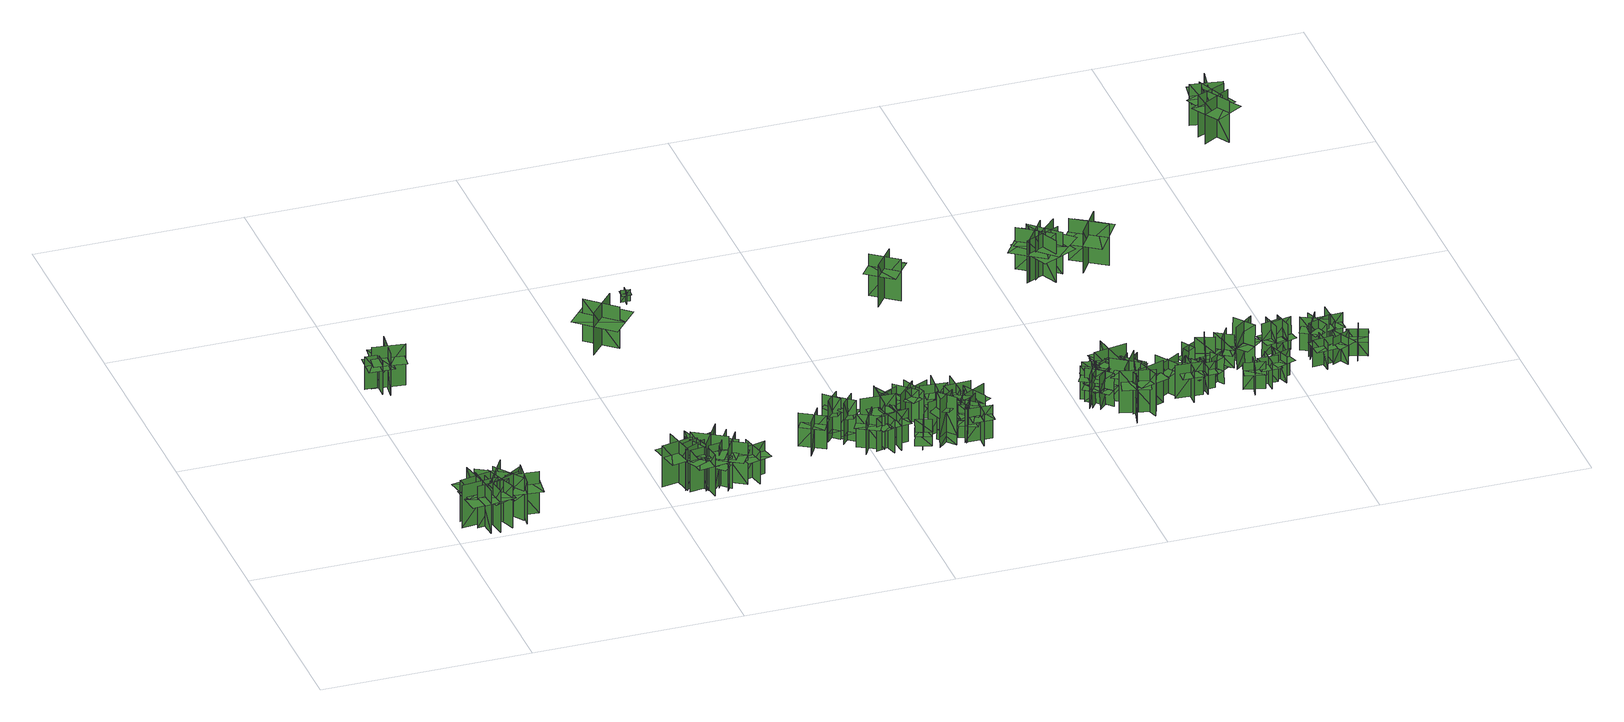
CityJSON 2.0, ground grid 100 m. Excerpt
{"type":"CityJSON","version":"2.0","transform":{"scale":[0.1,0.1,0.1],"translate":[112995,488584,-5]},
"CityObjects":{
"tree1":{"type":"SolitaryVegetationObject","geometry":[{"type":"MultiSurface","lod":"1","boundaries":[[[0,1,2]],[[0,2,3]],[[4,5,6]],[[4,6,7]],[[8,9,10]],[[8,10,11]],[[8,11,12]],[[8,12,13]]]}]},
"tree2":{"type":"SolitaryVegetationObject","geometry":[{"type":"MultiSurface","lod":"1","boundaries":[[[14,15,16]],[[14,16,17]],[[18,19,20]],[[18,20,21]],[[22,23,24]],[[22,24,25]],[[22,25,26]],[[22,26,27]]]}]},
"tree3":{"type":"SolitaryVegetationObject","geometry":[{"type":"MultiSurface","lod":"1","boundaries":[[[28,29,30]],[[28,30,31]],[[32,33,34]],[[32,34,35]],[[36,37,38]],[[36,38,39]],[[36,39,40]],[[36,40,41]]]}]},
"tree4":{"type":"SolitaryVegetationObject","geometry":[{"type":"MultiSurface","lod":"1","boundaries":[[[42,43,44]],[[42,44,45]],[[46,47,48]],[[46,48,49]],[[50,51,52]],[[50,52,53]],[[50,53,54]],[[50,54,55]]]}]},
"tree5":{"type":"SolitaryVegetationObject","geometry":[{"type":"MultiSurface","lod":"1","boundaries":[[[56,57,58]],[[56,58,59]],[[60,61,62]],[[60,62,63]],[[64,65,66]],[[64,66,67]],[[64,67,68]],[[64,68,69]]]}]},
"tree6":{"type":"SolitaryVegetationObject","geometry":[{"type":"MultiSurface","lod":"1","boundaries":[[[70,71,72]],[[70,72,73]],[[74,75,76]],[[74,76,77]],[[78,79,80]],[[78,80,81]],[[78,81,82]],[[78,82,83]]]}]},
"tree7":{"type":"SolitaryVegetationObject","geometry":[{"type":"MultiSurface","lod":"1","boundaries":[[[84,85,86]],[[84,86,87]],[[88,89,90]],[[88,90,91]],[[92,93,94]],[[92,94,95]],[[92,95,96]],[[92,96,97]]]}]},
"tree8":{"type":"SolitaryVegetationObject","geometry":[{"type":"MultiSurface","lod":"1","boundaries":[[[98,99,100]],[[98,100,101]],[[102,103,104]],[[102,104,105]],[[106,107,108]],[[106,108,109]],[[106,109,110]],[[106,110,111]]]}]},
"tree9":{"type":"SolitaryVegetationObject","geometry":[{"type":"MultiSurface","lod":"1","boundaries":[[[112,113,114]],[[112,114,115]],[[116,117,118]],[[116,118,119]],[[120,121,122]],[[120,122,123]],[[120,123,124]],[[120,124,125]]]}]},
"tree10":{"type":"SolitaryVegetationObject","geometry":[{"type":"MultiSurface","lod":"1","boundaries":[[[126,127,128]],[[126,128,129]],[[130,131,132]],[[130,132,133]],[[134,135,136]],[[134,136,137]],[[134,137,138]],[[134,138,139]]]}]},
"tree11":{"type":"SolitaryVegetationObject","geometry":[{"type":"MultiSurface","lod":"1","boundaries":[[[140,141,142]],[[140,142,143]],[[144,145,146]],[[144,146,147]],[[148,149,150]],[[148,150,151]],[[148,151,152]],[[148,152,153]]]}]},
"tree12":{"type":"SolitaryVegetationObject","geometry":[{"type":"MultiSurface","lod":"1","boundaries":[[[154,155,156]],[[154,156,157]],[[158,159,160]],[[158,160,161]],[[162,163,164]],[[162,164,165]],[[162,165,166]],[[162,166,167]]]}]},
"tree13":{"type":"SolitaryVegetationObject","geometry":[{"type":"MultiSurface","lod":"1","boundaries":[[[168,169,170]],[[168,170,171]],[[172,173,174]],[[172,174,175]],[[176,177,178]],[[176,178,179]],[[176,179,180]],[[176,180,181]]]}]},
"tree14":{"type":"SolitaryVegetationObject","geometry":[{"type":"MultiSurface","lod":"1","boundaries":[[[182,183,184]],[[182,184,185]],[[186,187,188]],[[186,188,189]],[[190,191,192]],[[190,192,193]],[[190,193,194]],[[190,194,195]]]}]},
"tree15":{"type":"SolitaryVegetationObject","geometry":[{"type":"MultiSurface","lod":"1","boundaries":[[[196,197,198]],[[196,198,199]],[[200,201,202]],[[200,202,203]],[[204,205,206]],[[204,206,207]],[[204,207,208]],[[204,208,209]]]}]},
"tree16":{"type":"SolitaryVegetationObject","geometry":[{"type":"MultiSurface","lod":"1","boundaries":[[[210,211,212]],[[210,212,213]],[[214,215,216]],[[214,216,217]],[[218,219,220]],[[218,220,221]],[[218,221,222]],[[218,222,223]]]}]},
"tree17":{"type":"SolitaryVegetationObject","geometry":[{"type":"MultiSurface","lod":"1","boundaries":[[[224,225,226]],[[224,226,227]],[[228,229,230]],[[228,230,231]],[[232,233,234]],[[232,234,235]],[[232,235,236]],[[232,236,237]]]}]},
"tree18":{"type":"SolitaryVegetationObject","geometry":[{"type":"MultiSurface","lod":"1","boundaries":[[[238,239,240]],[[238,240,241]],[[242,243,244]],[[242,244,245]],[[246,247,248]],[[246,248,249]],[[246,249,250]],[[246,250,251]]]}]},
"tree19":{"type":"SolitaryVegetationObject","geometry":[{"type":"MultiSurface","lod":"1","boundaries":[[[252,253,254]],[[252,254,255]],[[256,257,258]],[[256,258,259]],[[260,261,262]],[[260,262,263]],[[260,263,264]],[[260,264,265]]]}]},
"tree20":{"type":"SolitaryVegetationObject","geometry":[{"type":"MultiSurface","lod":"1","boundaries":[[[266,267,268]],[[266,268,269]],[[270,271,272]],[[270,272,273]],[[274,275,276]],[[274,276,277]],[[274,277,278]],[[274,278,279]]]}]},
"tree21":{"type":"SolitaryVegetationObject","geometry":[{"type":"MultiSurface","lod":"1","boundaries":[[[280,281,282]],[[280,282,283]],[[284,285,286]],[[284,286,287]],[[288,289,290]],[[288,290,291]],[[288,291,292]],[[288,292,293]]]}]},
"tree22":{"type":"SolitaryVegetationObject","geometry":[{"type":"MultiSurface","lod":"1","boundaries":[[[294,295,296]],[[294,296,297]],[[298,299,300]],[[298,300,301]],[[302,303,304]],[[302,304,305]],[[302,305,306]],[[302,306,307]]]}]},
"tree23":{"type":"SolitaryVegetationObject","geometry":[{"type":"MultiSurface","lod":"1","boundaries":[[[308,309,310]],[[308,310,311]],[[312,313,314]],[[312,314,315]],[[316,317,318]],[[316,318,319]],[[316,319,320]],[[316,320,321]]]}]},
"tree24":{"type":"SolitaryVegetationObject","geometry":[{"type":"MultiSurface","lod":"1","boundaries":[[[322,323,324]],[[322,324,325]],[[326,327,328]],[[326,328,329]],[[330,331,332]],[[330,332,333]],[[330,334,335]],[[330,335,331]]]}]},
"tree25":{"type":"SolitaryVegetationObject","geometry":[{"type":"MultiSurface","lod":"1","boundaries":[[[336,337,338]],[[336,338,339]],[[340,341,342]],[[340,342,343]],[[344,345,346]],[[344,346,347]],[[344,347,348]],[[344,348,349]]]}]},
"tree26":{"type":"SolitaryVegetationObject","geometry":[{"type":"MultiSurface","lod":"1","boundaries":[[[350,351,352]],[[350,352,353]],[[354,355,356]],[[354,356,357]],[[358,359,355]],[[358,355,354]],[[360,361,351]],[[360,351,350]],[[362,363,364]],[[362,364,365]],[[366,367,368]],[[366,368,369]]]}]},
"tree27":{"type":"SolitaryVegetationObject","geometry":[{"type":"MultiSurface","lod":"1","boundaries":[[[370,371,372]],[[370,372,373]],[[374,375,376]],[[374,376,377]],[[378,379,375]],[[378,375,374]],[[380,381,371]],[[380,371,370]],[[382,383,384]],[[382,384,385]],[[386,387,388]],[[386,388,389]]]}]},
"tree28":{"type":"SolitaryVegetationObject","geometry":[{"type":"MultiSurface","lod":"1","boundaries":[[[390,391,392]],[[390,392,393]],[[394,395,396]],[[394,396,397]],[[398,399,400]],[[398,400,401]],[[398,402,403]],[[398,403,399]]]}]},
"tree29":{"type":"SolitaryVegetationObject","geometry":[{"type":"MultiSurface","lod":"1","boundaries":[[[404,405,406]],[[404,406,407]],[[408,409,410]],[[408,410,411]],[[412,413,414]],[[412,414,415]],[[412,416,417]],[[412,417,413]]]}]},
"tree30":{"type":"SolitaryVegetationObject","geometry":[{"type":"MultiSurface","lod":"1","boundaries":[[[418,419,420]],[[418,420,421]],[[422,423,424]],[[422,424,425]],[[426,427,428]],[[426,428,429]],[[426,430,431]],[[426,431,427]]]}]},
"tree31":{"type":"SolitaryVegetationObject","geometry":[{"type":"MultiSurface","lod":"1","boundaries":[[[432,433,434]],[[432,434,435]],[[436,437,438]],[[436,438,439]],[[440,441,442]],[[440,442,443]],[[440,444,445]],[[440,445,441]]]}]},
"tree32":{"type":"SolitaryVegetationObject","geometry":[{"type":"MultiSurface","lod":"1","boundaries":[[[446,447,448]],[[446,448,449]],[[450,451,452]],[[450,452,453]],[[454,455,451]],[[454,451,450]],[[456,457,447]],[[456,447,446]],[[446,447,458]],[[446,458,459]],[[446,460,461]],[[446,461,447]]]}]},
"tree33":{"type":"SolitaryVegetationObject","geometry":[{"type":"MultiSurface","lod":"1","boundaries":[[[462,463,464]],[[462,464,465]],[[466,467,468]],[[466,468,469]],[[470,471,472]],[[470,472,473]],[[470,474,475]],[[470,475,471]]]}]},
"tree34":{"type":"SolitaryVegetationObject","geometry":[{"type":"MultiSurface","lod":"1","boundaries":[[[476,477,478]],[[476,478,479]],[[480,481,482]],[[480,482,483]],[[484,485,481]],[[484,481,480]],[[486,487,477]],[[486,477,476]],[[476,477,488]],[[476,488,489]],[[476,490,491]],[[476,491,477]]]}]},
"tree35":{"type":"SolitaryVegetationObject","geometry":[{"type":"MultiSurface","lod":"1","boundaries":[[[492,493,494]],[[492,494,495]],[[496,497,498]],[[496,498,499]],[[500,501,502]],[[500,502,503]],[[500,504,505]],[[500,505,501]]]}]},
"tree36":{"type":"SolitaryVegetationObject","geometry":[{"type":"MultiSurface","lod":"1","boundaries":[[[506,507,508]],[[506,508,509]],[[510,511,512]],[[510,512,513]],[[514,515,511]],[[514,511,510]],[[516,517,507]],[[516,507,506]],[[518,519,520]],[[518,520,521]],[[522,523,524]],[[522,524,525]]]}]},
"tree37":{"type":"SolitaryVegetationObject","geometry":[{"type":"MultiSurface","lod":"1","boundaries":[[[526,527,528]],[[526,528,529]],[[530,531,532]],[[530,532,533]],[[534,535,536]],[[534,536,537]],[[534,538,539]],[[534,539,535]]]}]},
"tree38":{"type":"SolitaryVegetationObject","geometry":[{"type":"MultiSurface","lod":"1","boundaries":[[[540,541,542]],[[540,542,543]],[[544,545,546]],[[544,546,547]],[[548,549,550]],[[548,550,551]],[[548,552,553]],[[548,553,549]]]}]},
"tree39":{"type":"SolitaryVegetationObject","geometry":[{"type":"MultiSurface","lod":"1","boundaries":[[[554,555,556]],[[554,556,557]],[[558,559,560]],[[558,560,561]],[[562,563,564]],[[562,564,565]],[[562,566,567]],[[562,567,563]]]}]},
"tree40":{"type":"SolitaryVegetationObject","geometry":[{"type":"MultiSurface","lod":"1","boundaries":[[[568,569,570]],[[568,570,571]],[[572,573,574]],[[572,574,575]],[[576,577,578]],[[576,578,579]],[[576,580,581]],[[576,581,577]]]}]},
"tree41":{"type":"SolitaryVegetationObject","geometry":[{"type":"MultiSurface","lod":"1","boundaries":[[[582,583,584]],[[582,584,585]],[[586,587,588]],[[586,588,589]],[[590,591,587]],[[590,587,586]],[[592,593,583]],[[592,583,582]],[[582,583,594]],[[582,594,595]],[[582,596,597]],[[582,597,583]]]}]},
"tree42":{"type":"SolitaryVegetationObject","geometry":[{"type":"MultiSurface","lod":"1","boundaries":[[[598,599,600]],[[598,600,601]],[[602,603,604]],[[602,604,605]],[[606,607,603]],[[606,603,602]],[[608,609,599]],[[608,599,598]],[[598,599,610]],[[598,610,611]],[[598,612,613]],[[598,613,599]]]}]},
"tree43":{"type":"SolitaryVegetationObject","geometry":[{"type":"MultiSurface","lod":"1","boundaries":[[[614,615,616]],[[614,616,617]],[[618,619,620]],[[618,620,621]],[[622,623,624]],[[622,624,625]],[[622,626,627]],[[622,627,623]]]}]},
"tree44":{"type":"SolitaryVegetationObject","geometry":[{"type":"MultiSurface","lod":"1","boundaries":[[[628,629,630]],[[628,630,631]],[[632,633,634]],[[632,634,635]],[[636,637,638]],[[636,638,639]],[[636,640,641]],[[636,641,637]]]}]},
"tree45":{"type":"SolitaryVegetationObject","geometry":[{"type":"MultiSurface","lod":"1","boundaries":[[[642,643,644]],[[642,644,645]],[[646,647,648]],[[646,648,649]],[[650,651,652]],[[650,652,653]],[[650,654,655]],[[650,655,651]]]}]},
"tree46":{"type":"SolitaryVegetationObject","geometry":[{"type":"MultiSurface","lod":"1","boundaries":[[[656,657,658]],[[656,658,659]],[[660,661,662]],[[660,662,663]],[[664,665,666]],[[664,666,667]],[[664,668,669]],[[664,669,665]]]}]},
"tree47":{"type":"SolitaryVegetationObject","geometry":[{"type":"MultiSurface","lod":"1","boundaries":[[[670,671,672]],[[670,672,673]],[[674,675,676]],[[674,676,677]],[[678,679,680]],[[678,680,681]],[[678,681,682]],[[678,682,683]]]}]},
"tree48":{"type":"SolitaryVegetationObject","geometry":[{"type":"MultiSurface","lod":"1","boundaries":[[[684,685,686]],[[684,686,687]],[[688,689,690]],[[688,690,691]],[[692,693,689]],[[692,689,688]],[[694,695,685]],[[694,685,684]],[[684,685,696]],[[684,696,697]],[[684,698,699]],[[684,699,685]]]}]},
"tree49":{"type":"SolitaryVegetationObject","geometry":[{"type":"MultiSurface","lod":"1","boundaries":[[[700,701,702]],[[700,702,703]],[[704,705,706]],[[704,706,707]],[[708,709,710]],[[708,710,711]],[[708,712,713]],[[708,713,709]]]}]},
"tree50":{"type":"SolitaryVegetationObject","geometry":[{"type":"MultiSurface","lod":"1","boundaries":[[[714,715,716]],[[714,716,717]],[[718,719,720]],[[718,720,721]],[[722,723,719]],[[722,719,718]],[[724,725,715]],[[724,715,714]],[[714,715,726]],[[714,726,727]],[[714,728,729]],[[714,729,715]]]}]},
"tree51":{"type":"SolitaryVegetationObject","geometry":[{"type":"MultiSurface","lod":"1","boundaries":[[[730,731,732]],[[730,732,733]],[[734,735,736]],[[734,736,737]],[[738,739,735]],[[738,735,734]],[[740,741,731]],[[740,731,730]],[[730,731,742]],[[730,742,743]],[[730,744,745]],[[730,745,731]]]}]},
"tree52":{"type":"SolitaryVegetationObject","geometry":[{"type":"MultiSurface","lod":"1","boundaries":[[[746,747,748]],[[746,748,749]],[[750,751,752]],[[750,752,753]],[[754,755,751]],[[754,751,750]],[[756,757,747]],[[756,747,746]],[[746,747,758]],[[746,758,759]],[[746,760,761]],[[746,761,747]]]}]},
"tree53":{"type":"SolitaryVegetationObject","geometry":[{"type":"MultiSurface","lod":"1","boundaries":[[[762,763,764]],[[762,764,765]],[[766,767,768]],[[766,768,769]],[[770,771,772]],[[770,772,773]],[[770,774,775]],[[770,775,771]]]}]},
"tree54":{"type":"SolitaryVegetationObject","geometry":[{"type":"MultiSurface","lod":"1","boundaries":[[[776,777,778]],[[776,778,779]],[[780,781,782]],[[780,782,783]],[[784,785,786]],[[784,786,787]],[[784,788,789]],[[784,789,785]]]}]},
"tree55":{"type":"SolitaryVegetationObject","geometry":[{"type":"MultiSurface","lod":"1","boundaries":[[[790,791,792]],[[790,792,793]],[[794,795,796]],[[794,796,797]],[[798,799,800]],[[798,800,801]],[[798,802,803]],[[798,803,799]]]}]},
"tree56":{"type":"SolitaryVegetationObject","geometry":[{"type":"MultiSurface","lod":"1","boundaries":[[[804,805,806]],[[804,806,807]],[[808,809,810]],[[808,810,811]],[[812,813,814]],[[812,814,815]],[[812,816,817]],[[812,817,813]]]}]},
"tree57":{"type":"SolitaryVegetationObject","geometry":[{"type":"MultiSurface","lod":"1","boundaries":[[[818,819,820]],[[818,820,821]],[[822,823,824]],[[822,824,825]],[[826,827,828]],[[826,828,829]],[[826,829,830]],[[826,830,831]]]}]},
"tree58":{"type":"SolitaryVegetationObject","geometry":[{"type":"MultiSurface","lod":"1","boundaries":[[[832,833,834]],[[832,834,835]],[[836,837,838]],[[836,838,839]],[[840,841,842]],[[840,842,843]],[[840,844,845]],[[840,845,841]]]}]},
"tree59":{"type":"SolitaryVegetationObject","geometry":[{"type":"MultiSurface","lod":"1","boundaries":[[[846,847,848]],[[846,848,849]],[[850,851,852]],[[850,852,853]],[[854,855,856]],[[854,856,857]],[[854,858,859]],[[854,859,855]]]}]},
"tree60":{"type":"SolitaryVegetationObject","geometry":[{"type":"MultiSurface","lod":"1","boundaries":[[[860,861,862]],[[860,862,863]],[[864,865,866]],[[864,866,867]],[[868,869,870]],[[868,870,871]],[[868,872,873]],[[868,873,869]]]}]},
"tree61":{"type":"SolitaryVegetationObject","geometry":[{"type":"MultiSurface","lod":"1","boundaries":[[[874,875,876]],[[874,876,877]],[[878,879,880]],[[878,880,881]],[[882,883,884]],[[882,884,885]],[[882,886,887]],[[882,887,883]]]}]},
"tree62":{"type":"SolitaryVegetationObject","geometry":[{"type":"MultiSurface","lod":"1","boundaries":[[[888,889,890]],[[888,890,891]],[[892,893,894]],[[892,894,895]],[[896,897,898]],[[896,898,899]],[[896,900,901]],[[896,901,897]]]}]},
"tree63":{"type":"SolitaryVegetationObject","geometry":[{"type":"MultiSurface","lod":"1","boundaries":[[[902,903,904]],[[902,904,905]],[[906,907,908]],[[906,908,909]],[[910,911,912]],[[910,912,913]],[[910,913,914]],[[910,914,915]]]}]},
"tree64":{"type":"SolitaryVegetationObject","geometry":[{"type":"MultiSurface","lod":"1","boundaries":[[[916,917,918]],[[916,918,919]],[[920,921,922]],[[920,922,923]],[[924,925,926]],[[924,926,927]],[[924,927,928]],[[924,928,929]]]}]},
"tree65":{"type":"SolitaryVegetationObject","geometry":[{"type":"MultiSurface","lod":"1","boundaries":[[[930,931,932]],[[930,932,933]],[[934,935,936]],[[934,936,937]],[[938,939,935]],[[938,935,934]],[[940,941,931]],[[940,931,930]],[[930,931,942]],[[930,942,943]],[[930,944,945]],[[930,945,931]]]}]},
"tree66":{"type":"SolitaryVegetationObject","geometry":[{"type":"MultiSurface","lod":"1","boundaries":[[[946,947,948]],[[946,948,949]],[[950,951,952]],[[950,952,953]],[[954,955,956]],[[954,956,957]],[[954,957,958]],[[954,958,959]]]}]},
"tree67":{"type":"SolitaryVegetationObject","geometry":[{"type":"MultiSurface","lod":"1","boundaries":[[[960,961,962]],[[960,962,963]],[[964,965,966]],[[964,966,967]],[[968,969,970]],[[968,970,971]],[[968,971,972]],[[968,972,973]]]}]},
"tree68":{"type":"SolitaryVegetationObject","geometry":[{"type":"MultiSurface","lod":"1","boundaries":[[[974,975,976]],[[974,976,977]],[[978,979,980]],[[978,980,981]],[[982,983,979]],[[982,979,978]],[[984,985,975]],[[984,975,974]],[[974,975,986]],[[974,986,987]],[[974,988,989]],[[974,989,975]]]}]},
"tree69":{"type":"SolitaryVegetationObject","geometry":[{"type":"MultiSurface","lod":"1","boundaries":[[[990,991,992]],[[990,992,993]],[[994,995,996]],[[994,996,997]],[[998,999,995]],[[998,995,994]],[[1000,1001,991]],[[1000,991,990]],[[990,991,1002]],[[990,1002,1003]],[[990,1004,1005]],[[990,1005,991]]]}]},
"tree70":{"type":"SolitaryVegetationObject","geometry":[{"type":"MultiSurface","lod":"1","boundaries":[[[1006,1007,1008]],[[1006,1008,1009]],[[1010,1011,1012]],[[1010,1012,1013]],[[1014,1015,1011]],[[1014,1011,1010]],[[1016,1017,1007]],[[1016,1007,1006]],[[1006,1007,1018]],[[1006,1018,1019]],[[1006,1020,1021]],[[1006,1021,1007]]]}]},
"tree71":{"type":"SolitaryVegetationObject","geometry":[{"type":"MultiSurface","lod":"1","boundaries":[[[1022,1023,1024]],[[1022,1024,1025]],[[1026,1027,1028]],[[1026,1028,1029]],[[1030,1031,1027]],[[1030,1027,1026]],[[1032,1033,1023]],[[1032,1023,1022]],[[1022,1023,1034]],[[1022,1034,1035]],[[1022,1036,1037]],[[1022,1037,1023]]]}]},
"tree72":{"type":"SolitaryVegetationObject","geometry":[{"type":"MultiSurface","lod":"1","boundaries":[[[1038,1039,1040]],[[1038,1040,1041]],[[1042,1043,1044]],[[1042,1044,1045]],[[1046,1047,1048]],[[1046,1048,1049]],[[1046,1049,1050]],[[1046,1050,1051]]]}]},
"tree73":{"type":"SolitaryVegetationObject","geometry":[{"type":"MultiSurface","lod":"1","boundaries":[[[1052,1053,1054]],[[1052,1054,1055]],[[1056,1057,1058]],[[1056,1058,1059]],[[1060,1061,1062]],[[1060,1062,1063]],[[1060,1063,1064]],[[1060,1064,1065]]]}]},
"tree74":{"type":"SolitaryVegetationObject","geometry":[{"type":"MultiSurface","lod":"1","boundaries":[[[1066,1067,1068]],[[1066,1068,1069]],[[1070,1071,1072]],[[1070,1072,1073]],[[1074,1075,1076]],[[1074,1076,1077]],[[1074,1077,1078]],[[1074,1078,1079]]]}]},
"tree75":{"type":"SolitaryVegetationObject","geometry":[{"type":"MultiSurface","lod":"1","boundaries":[[[1080,1081,1082]],[[1080,1082,1083]],[[1084,1085,1086]],[[1084,1086,1087]],[[1088,1089,1085]],[[1088,1085,1084]],[[1090,1091,1081]],[[1090,1081,1080]],[[1080,1081,1092]],[[1080,1092,1093]],[[1080,1094,1095]],[[1080,1095,1081]]]}]},
"tree76":{"type":"SolitaryVegetationObject","geometry":[{"type":"MultiSurface","lod":"1","boundaries":[[[1096,1097,1098]],[[1096,1098,1099]],[[1100,1101,1102]],[[1100,1102,1103]],[[1104,1105,1106]],[[1104,1106,1107]],[[1104,1107,1108]],[[1104,1108,1109]]]}]},
"tree77":{"type":"SolitaryVegetationObject","geometry":[{"type":"MultiSurface","lod":"1","boundaries":[[[1110,1111,1112]],[[1110,1112,1113]],[[1114,1115,1116]],[[1114,1116,1117]],[[1118,1119,1115]],[[1118,1115,1114]],[[1120,1121,1111]],[[1120,1111,1110]],[[1110,1111,1122]],[[1110,1122,1123]],[[1110,1124,1125]],[[1110,1125,1111]]]}]},
"tree78":{"type":"SolitaryVegetationObject","geometry":[{"type":"MultiSurface","lod":"1","boundaries":[[[1126,1127,1128]],[[1126,1128,1129]],[[1130,1131,1132]],[[1130,1132,1133]],[[1134,1135,1131]],[[1134,1131,1130]],[[1136,1137,1127]],[[1136,1127,1126]],[[1126,1127,1138]],[[1126,1138,1139]],[[1126,1140,1141]],[[1126,1141,1127]]]}]},
"tree79":{"type":"SolitaryVegetationObject","geometry":[{"type":"MultiSurface","lod":"1","boundaries":[[[1142,1143,1144]],[[1142,1144,1145]],[[1146,1147,1148]],[[1146,1148,1149]],[[1150,1151,1152]],[[1150,1152,1153]],[[1150,1153,1154]],[[1150,1154,1155]]]}]},
"tree80":{"type":"SolitaryVegetationObject","geometry":[{"type":"MultiSurface","lod":"1","boundaries":[[[1156,1157,1158]],[[1156,1158,1159]],[[1160,1161,1162]],[[1160,1162,1163]],[[1164,1165,1166]],[[1164,1166,1167]],[[1164,1168,1169]],[[1164,1169,1165]]]}]},
"tree81":{"type":"SolitaryVegetationObject","geometry":[{"type":"MultiSurface","lod":"1","boundaries":[[[1170,1171,1172]],[[1170,1172,1173]],[[1174,1175,1176]],[[1174,1176,1177]],[[1178,1179,1180]],[[1178,1180,1181]],[[1178,1182,1183]],[[1178,1183,1179]]]}]},
"tree82":{"type":"SolitaryVegetationObject","geometry":[{"type":"MultiSurface","lod":"1","boundaries":[[[1184,1185,1186]],[[1184,1186,1187]],[[1188,1189,1190]],[[1188,1190,1191]],[[1192,1193,1194]],[[1192,1194,1195]],[[1192,1195,1196]],[[1192,1196,1197]]]}]},
"tree83":{"type":"SolitaryVegetationObject","geometry":[{"type":"MultiSurface","lod":"1","boundaries":[[[1198,1199,1200]],[[1198,1200,1201]],[[1202,1203,1204]],[[1202,1204,1205]],[[1206,1207,1208]],[[1206,1208,1209]],[[1206,1210,1211]],[[1206,1211,1207]]]}]},
"tree84":{"type":"SolitaryVegetationObject","geometry":[{"type":"MultiSurface","lod":"1","boundaries":[[[1212,1213,1214]],[[1212,1214,1215]],[[1216,1217,1218]],[[1216,1218,1219]],[[1220,1221,1222]],[[1220,1222,1223]],[[1220,1223,1224]],[[1220,1224,1225]]]}]},
"tree85":{"type":"SolitaryVegetationObject","geometry":[{"type":"MultiSurface","lod":"1","boundaries":[[[1226,1227,1228]],[[1226,1228,1229]],[[1230,1231,1232]],[[1230,1232,1233]],[[1234,1235,1236]],[[1234,1236,1237]],[[1234,1237,1238]],[[1234,1238,1239]]]}]},
"tree86":{"type":"SolitaryVegetationObject","geometry":[{"type":"MultiSurface","lod":"1","boundaries":[[[1240,1241,1242]],[[1240,1242,1243]],[[1244,1245,1246]],[[1244,1246,1247]],[[1248,1249,1250]],[[1248,1250,1251]],[[1248,1251,1252]],[[1248,1252,1253]]]}]},
"tree87":{"type":"SolitaryVegetationObject","geometry":[{"type":"MultiSurface","lod":"1","boundaries":[[[1254,1255,1256]],[[1254,1256,1257]],[[1258,1259,1260]],[[1258,1260,1261]],[[1262,1263,1264]],[[1262,1264,1265]],[[1262,1265,1266]],[[1262,1266,1267]]]}]}
},
"vertices":[
[46,109,24],[221,126,24],[221,126,244],[46,109,244],[154,20,24],[137,196,24],[137,196,244],[154,20,244],[58,98,173],[67,17,173],[242,37,173],[233,118,173],[224,199,173],[49,179,173],
[149,105,25],[118,257,25],[118,257,241],[149,105,241],[206,190,25],[54,160,25],[54,160,241],[206,190,241],[206,190,180],[191,266,180],[39,235,180],[54,160,180],[70,84,180],[222,115,180],
[174,168,24],[196,15,24],[196,15,239],[174,168,239],[112,86,24],[265,108,24],[265,108,239],[112,86,239],[112,86,179],[123,9,179],[276,32,179],[265,108,179],[253,185,179],[100,162,179],
[139,282,37],[129,325,37],[129,325,99],[139,282,99],[155,307,37],[112,297,37],[112,297,99],[155,307,99],[155,307,82],[150,329,82],[107,319,82],[112,297,82],[116,276,82],[160,285,82],
[327,146,22],[161,85,22],[161,85,241],[327,146,241],[200,205,22],[260,39,22],[260,39,241],[200,205,241],[312,154,170],[283,230,170],[119,166,170],[148,90,170],[177,14,170],[341,78,170],
[279,266,23],[189,115,23],[189,115,242],[279,266,242],[144,232,23],[295,141,23],[295,141,242],[144,232,242],[263,263,171],[193,303,171],[105,151,171],[175,110,171],[246,69,171],[334,222,171],
[241,317,36],[209,286,36],[209,286,97],[241,317,97],[212,318,36],[242,285,36],[242,285,97],[212,318,97],[212,318,80],[196,302,80],[226,270,80],[242,285,80],[258,301,80],[228,333,80],
[230,227,22],[331,84,22],[331,84,242],[230,227,242],[206,90,22],[350,191,22],[350,191,242],[206,90,242],[226,211,171],[160,163,171],[264,21,171],[330,69,171],[396,117,171],[292,259,171],
[416,127,19],[262,145,19],[262,145,235],[416,127,235],[353,208,19],[335,55,19],[335,55,235],[353,208,235],[353,208,175],[276,218,175],[258,64,175],[335,55,175],[412,46,175],[430,199,175],
[333,319,35],[302,287,35],[302,287,96],[333,319,96],[303,318,35],[335,288,35],[335,288,96],[303,318,96],[303,318,79],[288,302,79],[320,272,79],[335,288,79],[350,304,79],[318,334,79],
[130,1351,45],[9,1355,45],[9,1355,214],[130,1351,214],[76,1410,45],[71,1289,45],[71,1289,214],[76,1410,214],[76,1410,167],[15,1413,167],[10,1291,167],[71,1289,167],[132,1286,167],[136,1408,167],
[425,291,37],[394,322,37],[394,322,98],[425,291,98],[425,320,37],[394,289,37],[394,289,98],[425,320,98],[425,320,81],[409,336,81],[378,304,81],[394,289,81],[410,273,81],[441,305,81],
[42,1355,42],[196,1336,42],[196,1336,257],[42,1355,257],[105,1273,42],[124,1427,42],[124,1427,257],[105,1273,257],[105,1273,197],[182,1264,197],[201,1417,197],[124,1427,197],[47,1436,197],[28,1283,197],
[1163,197,17],[1011,166,17],[1011,166,232],[1163,197,232],[1077,255,17],[1108,103,17],[1108,103,232],[1077,255,232],[1077,255,172],[1001,239,172],[1032,87,172],[1108,103,172],[1184,118,172],[1153,270,172],
[1104,115,11],[1243,183,11],[1243,183,226],[1104,115,226],[1201,81,11],[1134,220,11],[1134,220,226],[1201,81,226],[1201,81,166],[1271,115,166],[1203,254,166],[1134,220,166],[1064,187,166],[1132,47,166],
[1107,157,15],[1252,211,15],[1252,211,231],[1107,157,231],[1201,114,15],[1146,259,15],[1146,259,231],[1201,114,231],[1201,114,170],[1273,141,170],[1219,286,170],[1146,259,170],[1074,231,170],[1128,86,170],
[1273,120,10],[1120,98,10],[1120,98,225],[1273,120,225],[1191,182,10],[1213,29,10],[1213,29,225],[1191,182,225],[1191,182,165],[1114,172,165],[1136,18,165],[1213,29,165],[1289,40,165],[1268,193,165],
[1189,80,12],[1283,231,12],[1283,231,258],[1189,80,258],[1304,106,12],[1154,200,12],[1154,200,258],[1304,106,258],[1304,106,189],[1351,182,189],[1201,275,189],[1154,200,189],[1107,125,189],[1257,31,189],
[1218,147,13],[1305,63,13],[1305,63,182],[1218,147,182],[1219,66,13],[1303,154,13],[1303,154,182],[1219,66,182],[1219,66,135],[1262,24,135],[1347,111,135],[1303,154,135],[1260,196,135],[1175,108,135],
[1354,114,15],[1221,193,15],[1221,193,230],[1354,114,230],[1329,214,15],[1251,81,15],[1251,81,230],[1329,214,230],[1329,214,170],[1262,254,170],[1184,120,170],[1251,81,170],[1317,42,170],[1396,175,170],
[1282,50,12],[1361,182,12],[1361,182,228],[1282,50,228],[1382,74,12],[1249,154,12],[1249,154,228],[1382,74,228],[1382,74,167],[1422,141,167],[1289,220,167],[1249,154,167],[1209,87,167],[1342,8,167],
[1407,172,17],[1434,54,17],[1434,54,186],[1407,172,186],[1363,104,17],[1482,131,17],[1482,131,186],[1363,104,186],[1363,104,138],[1377,44,138],[1496,72,138],[1482,131,138],[1468,190,138],[1350,163,138],
[1199,1455,42],[1199,1455,259],[1076,1314,259],[1076,1314,42],[1205,1329,42],[1205,1329,259],[1069,1448,259],[1069,1448,42],[1226,1311,188],[1288,1381,188],[1118,1529,188],[1057,1458,188],[995,1388,188],[1165,1240,188],
[1694,289,30],[1806,223,30],[1806,223,203],[1694,289,203],[1721,190,30],[1787,301,30],[1787,301,203],[1721,190,203],[1704,283,158],[1806,223,158],[1832,267,158],[1730,327,158],[1678,239,158],[1780,178,158],
[1355,1713,52],[1353,1669,52],[1353,1669,113],[1355,1713,113],[1333,1693,52],[1377,1691,52],[1377,1691,113],[1333,1693,113],[1333,1693,96],[1332,1671,96],[1377,1669,96],[1377,1691,96],[1378,1713,96],[1334,1715,96],
[1891,339,79],[1830,271,79],[1829,272,249],[1890,339,249],[1823,335,79],[1890,275,79],[1890,275,249],[1823,336,249],[1823,336,34],[1890,275,34],[1890,339,34],[1829,272,34],[1890,339,162],[1830,272,162],[1864,241,178],[1925,308,178],[1838,281,189],[1883,332,189],[1857,355,198],[1812,304,198],
[1950,305,75],[1892,235,75],[1891,236,245],[1949,306,245],[1882,299,75],[1951,241,75],[1952,242,245],[1882,299,245],[1882,299,30],[1952,242,30],[1949,306,30],[1891,236,30],[1949,305,158],[1891,236,158],[1927,206,174],[1985,276,174],[1899,245,185],[1942,298,185],[1915,320,194],[1873,267,194],
[2053,143,25],[1939,206,25],[1939,206,197],[2053,143,197],[2024,241,25],[1961,128,25],[1961,128,197],[2024,241,197],[2043,148,152],[1939,206,152],[1914,161,152],[2018,103,152],[2068,193,152],[1964,251,152],
[2141,176,25],[2015,141,25],[2015,141,197],[2141,176,197],[2051,225,25],[2086,100,25],[2086,100,197],[2051,225,197],[2130,173,152],[2015,141,152],[2029,91,152],[2144,123,152],[2116,222,152],[2002,190,152],
[2068,340,24],[2062,175,24],[2062,175,243],[2068,340,243],[1973,251,24],[2138,245,24],[2138,245,243],[1973,251,243],[2068,326,187],[2062,175,187],[2127,173,187],[2133,324,187],[2002,329,187],[1997,178,187],
[2108,241,26],[2122,112,26],[2122,112,198],[2108,241,198],[2044,160,26],[2174,174,26],[2174,174,198],[2044,160,198],[2109,230,153],[2122,112,153],[2173,117,153],[2160,235,153],[2058,224,153],[2071,106,153],
[2150,343,117],[2070,295,117],[2095,253,118],[2175,301,118],[2135,280,117],[2087,360,117],[2082,357,203],[2131,277,203],[2131,277,32],[2082,357,32],[2148,346,32],[2068,298,32],[2070,295,203],[2150,343,203],[2125,383,118],[2045,335,118],
[2151,271,30],[2093,388,30],[2093,388,202],[2151,271,202],[2183,369,30],[2067,311,30],[2067,311,202],[2183,369,202],[2146,281,158],[2093,388,158],[2047,365,158],[2100,258,158],[2192,304,158],[2139,410,158],
[2234,138,106],[2209,66,106],[2247,53,107],[2272,125,107],[2258,91,106],[2186,116,106],[2184,111,176],[2257,86,176],[2257,86,36],[2184,111,36],[2231,139,36],[2206,67,36],[2209,66,176],[2234,138,176],[2197,150,107],[2173,78,107],
[2171,391,32],[2268,304,32],[2268,304,204],[2171,391,204],[2178,288,32],[2264,385,32],[2264,385,204],[2178,288,204],[2179,383,160],[2268,304,160],[2302,342,160],[2214,422,160],[2145,345,160],[2234,266,160],
[2290,76,82],[2369,143,82],[2370,142,277],[2291,75,277],[2368,69,82],[2301,148,82],[2300,147,277],[2368,69,277],[2368,69,30],[2300,147,30],[2291,75,30],[2370,142,30],[2291,75,177],[2370,142,177],[2335,182,196],[2257,115,196],[2359,133,208],[2300,82,208],[2326,52,218],[2385,103,218],
[2327,368,35],[2209,313,35],[2209,313,207],[2327,368,207],[2230,402,35],[2285,284,35],[2285,284,207],[2230,402,207],[2317,363,162],[2209,313,162],[2231,266,162],[2339,316,162],[2295,409,162],[2188,359,162],
[2274,194,27],[2401,220,27],[2401,220,200],[2274,194,200],[2360,138,27],[2334,265,27],[2334,265,200],[2360,138,200],[2285,196,155],[2401,220,155],[2391,270,155],[2274,246,155],[2295,146,155],[2411,169,155],
[2356,395,37],[2346,265,37],[2346,265,209],[2356,395,209],[2279,327,37],[2408,317,37],[2408,317,209],[2279,327,209],[2355,384,165],[2346,265,165],[2398,261,165],[2407,380,165],[2304,388,165],[2295,269,165],
[2386,226,23],[2439,107,23],[2439,107,195],[2386,226,195],[2350,129,23],[2469,183,23],[2469,183,195],[2350,129,195],[2390,215,150],[2439,107,150],[2486,128,150],[2437,237,150],[2343,194,150],[2392,86,150],
[2463,163,111],[2422,80,111],[2465,58,111],[2506,142,111],[2485,103,111],[2401,144,111],[2399,139,196],[2482,98,196],[2482,98,25],[2399,139,25],[2459,165,25],[2418,81,25],[2422,80,196],[2463,163,196],[2420,184,111],[2379,100,111],
[2395,225,115],[2478,182,115],[2500,225,115],[2418,268,115],[2456,246,115],[2413,163,115],[2418,161,200],[2461,243,200],[2461,243,29],[2418,161,29],[2393,222,29],[2476,179,29],[2478,182,200],[2395,225,200],[2373,184,115],[2456,140,115],
[2513,106,24],[2412,188,24],[2412,188,196],[2513,106,196],[2502,208,24],[2420,108,24],[2420,108,196],[2502,208,196],[2504,113,151],[2412,188,151],[2380,149,151],[2472,73,151],[2537,153,151],[2445,228,151],
[2488,164,23],[2485,34,23],[2485,34,195],[2488,164,195],[2414,92,23],[2544,89,23],[2544,89,195],[2414,92,195],[2487,152,151],[2485,34,151],[2537,33,151],[2539,151,151],[2436,153,151],[2434,35,151],
[2513,303,34],[2383,297,34],[2383,297,206],[2513,303,206],[2437,372,34],[2442,242,34],[2442,242,206],[2437,372,206],[2502,303,161],[2383,297,161],[2385,246,161],[2504,251,161],[2499,354,161],[2381,349,161],
[2534,164,31],[2469,277,31],[2469,277,204],[2534,164,204],[2560,264,31],[2447,199,31],[2447,199,204],[2560,264,204],[2528,174,159],[2469,277,159],[2425,252,159],[2484,148,159],[2573,200,159],[2514,303,159],
[2508,1423,43],[2414,1300,43],[2414,1300,258],[2508,1423,258],[2406,1410,43],[2529,1316,43],[2529,1316,258],[2406,1410,258],[2406,1410,198],[2359,1348,198],[2482,1254,198],[2529,1316,198],[2576,1377,198],[2453,1471,198],
[3033,248,116],[3110,193,116],[3138,233,116],[3062,287,116],[3097,260,116],[3043,184,116],[3047,180,202],[3102,256,202],[3102,256,30],[3047,180,30],[3031,244,30],[3107,190,30],[3110,193,202],[3033,248,202],[3006,209,116],[3082,155,116],
[3034,186,26],[3099,299,26],[3099,299,198],[3034,186,198],[3133,214,26],[3020,278,26],[3020,278,198],[3133,214,198],[3040,196,154],[3099,299,154],[3054,324,154],[2995,221,154],[3085,170,154],[3143,274,154],
[3073,160,115],[3140,225,115],[3106,260,116],[3039,195,116],[3073,225,115],[3138,158,115],[3142,162,201],[3077,229,201],[3077,229,30],[3142,162,30],[3076,158,30],[3143,223,30],[3140,225,201],[3073,160,201],[3106,126,116],[3173,192,116],
[3130,291,114],[3038,306,114],[3030,258,114],[3122,244,114],[3078,252,114],[3093,345,114],[3087,345,199],[3073,253,199],[3073,253,28],[3087,345,28],[3130,295,28],[3038,310,28],[3038,306,199],[3130,291,199],[3137,338,114],[3045,353,114],
[3120,337,116],[3170,259,116],[3211,284,116],[3161,363,116],[3183,325,116],[3104,275,116],[3107,270,201],[3186,320,201],[3186,320,30],[3107,270,30],[3116,335,30],[3166,256,30],[3170,259,201],[3120,337,201],[3080,312,116],[3130,233,116],
[3197,5,22],[3238,165,22],[3238,165,241],[3197,5,241],[3309,72,22],[3149,113,22],[3149,113,241],[3309,72,241],[3201,19,184],[3238,165,184],[3175,181,184],[3137,35,184],[3264,2,184],[3302,149,184],
[3180,214,27],[3150,377,27],[3150,377,246],[3180,214,246],[3253,323,27],[3091,292,27],[3091,292,246],[3253,323,246],[3178,228,190],[3150,377,190],[3086,365,190],[3113,216,190],[3242,240,190],[3214,389,190],
[3267,257,25],[3177,118,25],[3177,118,244],[3267,257,244],[3140,229,25],[3278,138,25],[3278,138,244],[3140,229,244],[3260,245,187],[3177,118,187],[3231,83,187],[3314,209,187],[3205,281,187],[3122,154,187],
[3161,313,29],[3263,233,29],[3263,233,201],[3161,313,201],[3174,211,29],[3254,314,29],[3254,314,201],[3174,211,201],[3169,306,156],[3263,233,156],[3295,274,156],[3201,347,156],[3138,265,156],[3232,193,156],
[3212,245,29],[3277,143,29],[3277,143,198],[3212,245,198],[3194,166,29],[3296,232,29],[3296,232,198],[3194,166,198],[3194,166,150],[3227,115,150],[3329,180,150],[3296,232,150],[3264,283,150],[3161,217,150],
[3363,132,24],[3205,83,24],[3205,83,243],[3363,132,243],[3247,192,24],[3295,34,24],[3295,34,243],[3247,192,243],[3349,127,187],[3205,83,187],[3224,21,187],[3368,65,187],[3330,190,187],[3186,146,187],
[3209,209,28],[3298,304,28],[3298,304,200],[3209,209,200],[3311,213,28],[3217,302,28],[3217,302,200],[3311,213,200],[3216,217,155],[3298,304,155],[3260,339,155],[3179,252,155],[3254,182,155],[3335,268,155],
[3471,244,25],[3362,172,25],[3362,172,197],[3471,244,197],[3370,263,25],[3442,155,25],[3442,155,197],[3370,263,197],[3462,238,153],[3362,172,153],[3391,129,153],[3490,195,153],[3433,280,153],[3334,215,153],
[3500,221,22],[3496,91,22],[3496,91,194],[3500,221,194],[3426,150,22],[3556,146,22],[3556,146,194],[3426,150,194],[3500,210,149],[3496,91,149],[3547,89,149],[3551,208,149],[3449,211,149],[3445,92,149],
[3533,182,25],[3439,232,25],[3439,232,166],[3533,182,166],[3508,262,25],[3458,169,25],[3458,169,166],[3508,262,166],[3525,186,129],[3439,232,129],[3419,195,129],[3505,149,129],[3545,223,129],[3459,269,129],
[3099,1412,45],[3099,1412,262],[3253,1305,262],[3253,1305,45],[3224,1432,45],[3224,1432,262],[3121,1284,262],[3121,1284,45],[3240,1455,191],[3163,1508,191],[3035,1324,191],[3112,1270,191],[3189,1217,191],[3317,1401,191],
[3282,1362,44],[3282,1362,261],[3112,1283,261],[3112,1283,44],[3236,1244,44],[3236,1244,261],[3160,1408,261],[3160,1408,44],[3248,1219,191],[3333,1258,191],[3239,1462,191],[3154,1423,191],[3069,1384,191],[3163,1180,191],
[3526,221,102],[3568,158,102],[3601,180,102],[3558,244,102],[3578,212,102],[3514,170,102],[3517,166,172],[3580,208,172],[3580,208,31],[3517,166,31],[3523,220,31],[3566,156,31],[3568,158,172],[3526,221,172],[3493,200,102],[3536,136,102],
[3521,164,32],[3621,170,32],[3621,170,171],[3521,164,171],[3571,120,32],[3565,219,32],[3565,219,171],[3571,120,171],[3571,120,132],[3620,123,132],[3614,222,132],[3565,219,132],[3515,216,132],[3521,117,132],
[3285,1428,45],[3285,1428,262],[3156,1293,262],[3156,1293,45],[3286,1302,45],[3286,1302,262],[3155,1426,262],[3155,1426,45],[3306,1283,192],[3371,1350,192],[3208,1505,192],[3143,1438,192],[3079,1370,192],[3241,1215,192],
[3533,372,102],[3571,305,102],[3606,325,102],[3568,391,102],[3585,359,102],[3518,321,102],[3521,317,172],[3587,355,172],[3587,355,32],[3521,317,32],[3531,370,32],[3569,304,32],[3571,305,172],[3533,372,172],[3500,353,102],[3538,286,102],
[3612,189,105],[3674,234,105],[3651,266,105],[3589,221,105],[3620,242,105],[3664,180,105],[3668,182,175],[3623,244,175],[3623,244,35],[3668,182,35],[3614,187,35],[3676,231,35],[3674,234,175],[3612,189,175],[3635,158,105],[3697,203,105],
[3671,313,119],[3582,340,119],[3568,294,119],[3657,266,119],[3615,281,119],[3642,371,119],[3637,372,204],[3609,283,204],[3609,283,33],[3637,372,33],[3672,316,33],[3583,344,33],[3582,340,204],[3671,313,204],[3685,358,119],[3596,385,119],
[3741,366,121],[3693,287,121],[3734,261,121],[3783,341,121],[3758,303,121],[3678,352,121],[3675,348,207],[3755,299,207],[3755,299,35],[3675,348,35],[3738,368,35],[3689,289,35],[3693,287,207],[3741,366,207],[3701,391,121],[3652,311,121],
[3794,159,24],[3774,62,24],[3774,62,163],[3794,159,163],[3738,124,24],[3836,103,24],[3836,103,163],[3738,124,163],[3738,124,124],[3728,75,124],[3826,54,124],[3836,103,124],[3846,152,124],[3749,172,124],
[3352,1413,43],[3352,1413,260],[3508,1309,260],[3508,1309,43],[3477,1435,43],[3477,1435,260],[3376,1285,260],[3376,1285,43],[3492,1458,190],[3414,1510,190],[3289,1323,190],[3367,1271,190],[3445,1219,190],[3570,1406,190],
[3907,138,25],[3808,138,25],[3808,138,164],[3907,138,164],[3861,185,25],[3861,85,25],[3861,85,164],[3861,185,164],[3861,185,125],[3811,185,125],[3811,85,125],[3861,85,125],[3911,85,125],[3911,185,125],
[3759,282,145],[3852,356,145],[3814,404,146],[3721,331,146],[3767,364,145],[3841,271,145],[3846,276,254],[3773,369,254],[3773,369,36],[3846,276,36],[3762,279,36],[3855,352,36],[3852,356,254],[3759,282,254],[3796,235,146],[3890,309,146],
[3879,140,27],[3973,173,27],[3973,173,166],[3879,140,166],[3939,111,27],[3906,205,27],[3906,205,166],[3939,111,166],[3939,111,127],[3986,127,127],[3953,221,127],[3906,205,127],[3859,188,127],[3892,94,127],
[3956,306,122],[3937,398,122],[3890,388,123],[3909,296,123],[3901,341,122],[3993,359,122],[3992,365,208],[3900,346,208],[3900,346,37],[3992,365,37],[3960,307,37],[3941,398,37],[3937,398,208],[3956,306,208],[4002,316,123],[3983,407,123],
[4010,308,122],[3991,399,122],[3943,389,122],[3963,298,122],[3955,342,122],[4046,361,122],[4045,367,208],[3954,348,208],[3954,348,36],[4045,367,36],[4014,309,36],[3994,400,36],[3991,399,208],[4010,308,208],[4056,318,122],[4037,409,122],
[4151,163,27],[4142,262,27],[4142,262,166],[4151,163,166],[4194,214,27],[4094,205,27],[4094,205,166],[4194,214,166],[4194,214,127],[4190,263,127],[4090,255,127],[4094,205,127],[4099,156,127],[4198,164,127],
[4101,265,31],[4162,380,31],[4162,380,203],[4101,265,203],[4199,295,31],[4084,357,31],[4084,357,203],[4199,295,203],[4106,275,158],[4162,380,158],[4117,404,158],[4061,299,158],[4151,251,158],[4208,355,158],
[4224,338,31],[4103,291,31],[4103,291,203],[4224,338,203],[4129,379,31],[4177,258,31],[4177,258,203],[4129,379,203],[4213,334,158],[4103,291,158],[4121,243,158],[4232,287,158],[4195,382,158],[4084,339,158],
[4187,196,28],[4276,240,28],[4276,240,166],[4187,196,166],[4250,174,28],[4205,263,28],[4205,263,166],[4250,174,166],[4250,174,127],[4294,197,127],[4250,286,127],[4205,263,127],[4160,241,127],[4205,152,127],
[4219,406,30],[4222,276,30],[4222,276,202],[4219,406,202],[4148,331,30],[4278,334,30],[4278,334,202],[4148,331,202],[4219,395,157],[4222,276,157],[4273,277,157],[4270,396,157],[4168,394,157],[4171,275,157],
[4301,191,27],[4336,284,27],[4336,284,166],[4301,191,166],[4361,218,27],[4268,253,27],[4268,253,166],[4361,218,166],[4361,218,127],[4379,264,127],[4286,300,127],[4268,253,127],[4251,207,127],[4344,171,127],
[4359,2144,47],[4280,2277,47],[4280,2277,262],[4359,2144,262],[4385,2244,47],[4252,2165,47],[4252,2165,262],[4385,2244,262],[4385,2244,202],[4346,2310,202],[4212,2232,202],[4252,2165,202],[4291,2098,202],[4425,2177,202],
[4345,2201,46],[4285,2344,46],[4285,2344,262],[4345,2201,262],[4384,2296,46],[4242,2236,46],[4242,2236,262],[4384,2296,262],[4384,2296,201],[4354,2368,201],[4212,2307,201],[4242,2236,201],[4272,2165,201],[4415,2225,201],
[4303,2257,46],[4331,2409,46],[4331,2409,261],[4303,2257,261],[4388,2315,46],[4236,2342,46],[4236,2342,261],[4388,2315,261],[4388,2315,201],[4402,2391,201],[4249,2419,201],[4236,2342,201],[4222,2266,201],[4374,2239,201]
]}
